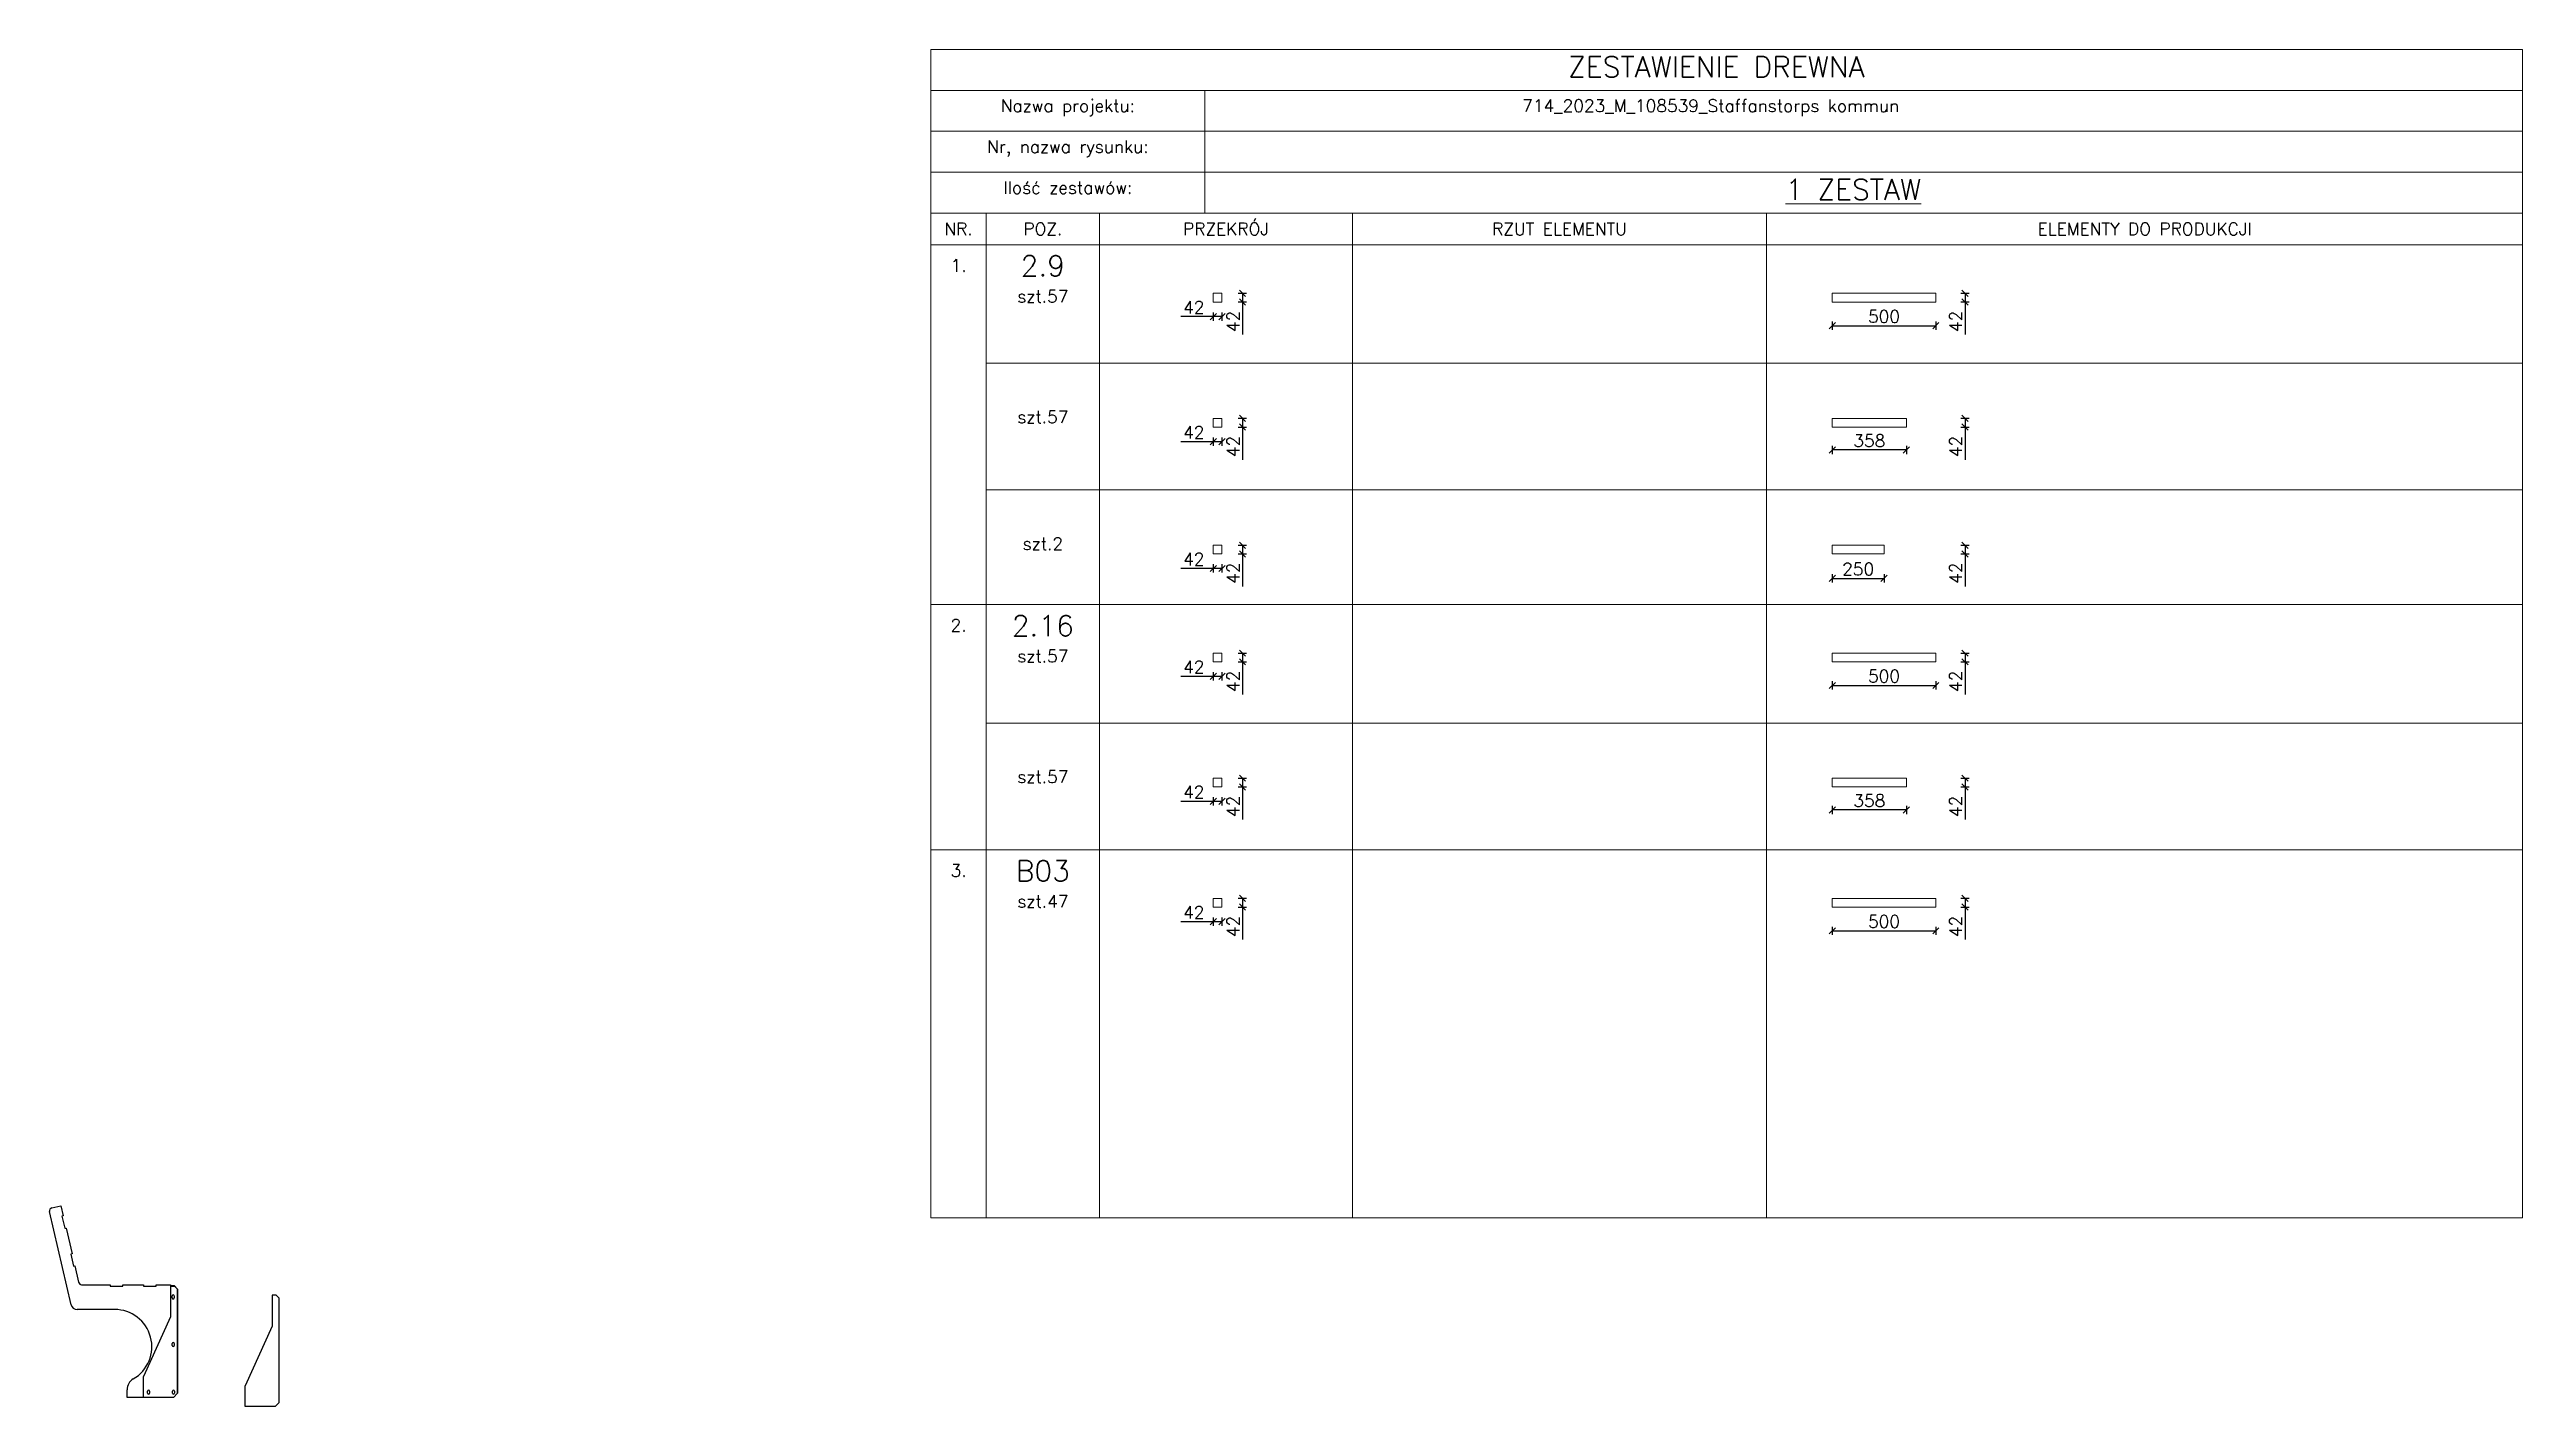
# Model space of a CAD drawing. Header units: millimetres. Extents: x 5046 to 103012, y -15969 to 47766.
# Drawn here: x 65704 to 77646, y 24212 to 30765 of the extents above; entities that cross this region are included whole.
import ezdxf

# ---------------------------------------------------------------- set-up
doc = ezdxf.new("R2010")
doc.units = ezdxf.units.MM
doc.layers.get('0').update_dxf_attribs({"lineweight": 0})
doc.layers.get('Defpoints').update_dxf_attribs({"lineweight": 0})
for name, color, linetype, lineweight in [('DIM', 3, 'Continuous', 0), ('Pomocnicze', 252, 'Continuous', 0), ('TEXT', 2, 'Continuous', 0)]:
    doc.layers.add(name, color=color, linetype=linetype, lineweight=lineweight)
doc.layers.add('Profil główny', color=7, linetype='Continuous')
doc.styles.add('Opisy 1-20', font='simplex.shx', dxfattribs={"height": 100})
doc.styles.add('Skala 1-20', font='simplex.shx', dxfattribs={"height": 60})
doc.dimstyles.new('Skala 1-20', dxfattribs={"dimtxt": 6, "dimasz": 30, "dimexe": 20, "dimexo": 0.625, "dimgap": 15, "dimtad": 1, "dimdec": 0, "dimtxsty": 'Skala 1-20', "dimblk": 'OBLIQUE', "dimcen": 2.5, "dimadec": 0, "dimazin": 0, "dimtfac": 1, "dimtdec": 0, "dimtmove": 0, "dimatfit": 3, "dimldrblk": 'OBLIQUE', "dimfxl": 20, "dimfxlon": 1, "dimarcsym": 0})

# ---------------------------------------------------------------- blocks, each defined once
blk = doc.blocks.new('G$CA3ED2B26')
at = {"layer": 'Profil główny'}
for p, q in [((-34, 538), (-34, 388)), ((-15, 538), (-34, 538)), ((-15, 538), (0, 523)), ((0, 20), (0, 523)), ((-34, 388), (-164, 100)), ((-164, 0), (-164, 100)), ((-20, 0), (-164, 0)), ((-20, 0), (0, 20))]:
    blk.add_line(p, q, dxfattribs=at)
blk = doc.blocks.new('_Oblique')
at = {"color": 0, "linetype": 'ByBlock', "lineweight": -2}
blk.add_line((-0.5, -0.5), (0.5, 0.5), dxfattribs=at)
blk = doc.blocks.new('*D4436')
at = {"layer": 'Defpoints', "color": 0}
for p in [(71366, 29588), (71366, 29546), (71465, 29546)]:
    blk.add_point(p, dxfattribs=at)
at = {"layer": 'DIM', "color": 0, "lineweight": -2}
for p, q in [((71445, 29588), (71485, 29588)), ((71445, 29546), (71485, 29546)), ((71465, 29588), (71465, 29546)), ((71465, 29546), (71465, 29388))]:
    blk.add_line(p, q, dxfattribs=at)
at = {"layer": 'DIM', "color": 0, "linetype": 'ByBlock', "lineweight": -2, "xscale": 30, "yscale": 30, "zscale": 30}
for p, rotation in [((71465, 29588), 90), ((71465, 29546), 270)]:
    blk.add_blockref('_Oblique', p, dxfattribs=dict(at, rotation=rotation))
at = {"layer": 'DIM', "color": 0, "insert": (71420, 29452), "char_height": 60, "attachment_point": 5, "rotation": 90, "style": 'Skala 1-20'}
blk.add_mtext('42', dxfattribs=at)
blk = doc.blocks.new('*D4437')
at = {"layer": 'Defpoints', "color": 0}
for p in [(71324, 29546), (71366, 29546), (71324, 29475)]:
    blk.add_point(p, dxfattribs=at)
at = {"layer": 'DIM', "color": 0, "lineweight": -2}
for p, q in [((71324, 29475), (71167, 29475)), ((71324, 29495), (71324, 29455)), ((71366, 29475), (71324, 29475)), ((71366, 29495), (71366, 29455))]:
    blk.add_line(p, q, dxfattribs=at)
at = {"layer": 'DIM', "color": 0, "linetype": 'ByBlock', "lineweight": -2, "xscale": 30, "yscale": 30, "zscale": 30, "rotation": 180}
blk.add_blockref('_Oblique', (71324, 29475), dxfattribs=at)
at = {"layer": 'DIM', "color": 0, "linetype": 'ByBlock', "lineweight": -2, "xscale": 30, "yscale": 30, "zscale": 30}
blk.add_blockref('_Oblique', (71366, 29475), dxfattribs=at)
at = {"layer": 'DIM', "color": 0, "insert": (71230, 29520), "char_height": 60, "attachment_point": 5, "style": 'Skala 1-20'}
blk.add_mtext('42', dxfattribs=at)
blk = doc.blocks.new('*D4438')
at = {"layer": 'Defpoints', "color": 0}
for p in [(74313, 29546), (74813, 29546), (74813, 29431)]:
    blk.add_point(p, dxfattribs=at)
at = {"layer": 'DIM', "color": 0, "lineweight": -2}
for p, q in [((74313, 29451), (74313, 29411)), ((74313, 29431), (74813, 29431)), ((74813, 29451), (74813, 29411))]:
    blk.add_line(p, q, dxfattribs=at)
at = {"layer": 'DIM', "color": 0, "linetype": 'ByBlock', "lineweight": -2, "xscale": 30, "yscale": 30, "zscale": 30, "rotation": 180}
blk.add_blockref('_Oblique', (74313, 29431), dxfattribs=at)
at = {"layer": 'DIM', "color": 0, "linetype": 'ByBlock', "lineweight": -2, "xscale": 30, "yscale": 30, "zscale": 30}
blk.add_blockref('_Oblique', (74813, 29431), dxfattribs=at)
at = {"layer": 'DIM', "color": 0, "insert": (74563, 29476), "char_height": 60, "attachment_point": 5, "style": 'Skala 1-20'}
blk.add_mtext('500', dxfattribs=at)
blk = doc.blocks.new('*D4439')
at = {"layer": 'Defpoints', "color": 0}
for p in [(74813, 29588), (74813, 29546), (74954, 29546)]:
    blk.add_point(p, dxfattribs=at)
at = {"layer": 'DIM', "color": 0, "lineweight": -2}
for p, q in [((74934, 29588), (74974, 29588)), ((74934, 29546), (74974, 29546)), ((74954, 29588), (74954, 29546)), ((74954, 29546), (74954, 29388))]:
    blk.add_line(p, q, dxfattribs=at)
at = {"layer": 'DIM', "color": 0, "linetype": 'ByBlock', "lineweight": -2, "xscale": 30, "yscale": 30, "zscale": 30}
for p, rotation in [((74954, 29588), 90), ((74954, 29546), 270)]:
    blk.add_blockref('_Oblique', p, dxfattribs=dict(at, rotation=rotation))
at = {"layer": 'DIM', "color": 0, "insert": (74909, 29452), "char_height": 60, "attachment_point": 5, "rotation": 90, "style": 'Skala 1-20'}
blk.add_mtext('42', dxfattribs=at)
blk = doc.blocks.new('*D4446')
at = {"layer": 'Defpoints', "color": 0}
for p in [(71366, 28984), (71366, 28942), (71465, 28942)]:
    blk.add_point(p, dxfattribs=at)
at = {"layer": 'DIM', "color": 0, "lineweight": -2}
for p, q in [((71445, 28984), (71485, 28984)), ((71445, 28942), (71485, 28942)), ((71465, 28984), (71465, 28942)), ((71465, 28942), (71465, 28784))]:
    blk.add_line(p, q, dxfattribs=at)
at = {"layer": 'DIM', "color": 0, "linetype": 'ByBlock', "lineweight": -2, "xscale": 30, "yscale": 30, "zscale": 30}
for p, rotation in [((71465, 28984), 90), ((71465, 28942), 270)]:
    blk.add_blockref('_Oblique', p, dxfattribs=dict(at, rotation=rotation))
at = {"layer": 'DIM', "color": 0, "insert": (71420, 28848), "char_height": 60, "attachment_point": 5, "rotation": 90, "style": 'Skala 1-20'}
blk.add_mtext('42', dxfattribs=at)
blk = doc.blocks.new('*D4447')
at = {"layer": 'Defpoints', "color": 0}
for p in [(71324, 28942), (71366, 28942), (71324, 28871)]:
    blk.add_point(p, dxfattribs=at)
at = {"layer": 'DIM', "color": 0, "lineweight": -2}
for p, q in [((71324, 28871), (71167, 28871)), ((71324, 28891), (71324, 28851)), ((71366, 28871), (71324, 28871)), ((71366, 28891), (71366, 28851))]:
    blk.add_line(p, q, dxfattribs=at)
at = {"layer": 'DIM', "color": 0, "linetype": 'ByBlock', "lineweight": -2, "xscale": 30, "yscale": 30, "zscale": 30, "rotation": 180}
blk.add_blockref('_Oblique', (71324, 28871), dxfattribs=at)
at = {"layer": 'DIM', "color": 0, "linetype": 'ByBlock', "lineweight": -2, "xscale": 30, "yscale": 30, "zscale": 30}
blk.add_blockref('_Oblique', (71366, 28871), dxfattribs=at)
at = {"layer": 'DIM', "color": 0, "insert": (71230, 28916), "char_height": 60, "attachment_point": 5, "style": 'Skala 1-20'}
blk.add_mtext('42', dxfattribs=at)
blk = doc.blocks.new('*D4449')
at = {"layer": 'Defpoints', "color": 0}
for p in [(74313, 28942), (74671, 28942), (74313, 28831)]:
    blk.add_point(p, dxfattribs=at)
at = {"layer": 'DIM', "color": 0, "lineweight": -2}
for p, q in [((74313, 28851), (74313, 28811)), ((74671, 28831), (74313, 28831)), ((74671, 28851), (74671, 28811))]:
    blk.add_line(p, q, dxfattribs=at)
at = {"layer": 'DIM', "color": 0, "linetype": 'ByBlock', "lineweight": -2, "xscale": 30, "yscale": 30, "zscale": 30, "rotation": 180}
blk.add_blockref('_Oblique', (74313, 28831), dxfattribs=at)
at = {"layer": 'DIM', "color": 0, "linetype": 'ByBlock', "lineweight": -2, "xscale": 30, "yscale": 30, "zscale": 30}
blk.add_blockref('_Oblique', (74671, 28831), dxfattribs=at)
at = {"layer": 'DIM', "color": 0, "insert": (74492, 28876), "char_height": 60, "attachment_point": 5, "style": 'Skala 1-20'}
blk.add_mtext('358', dxfattribs=at)
blk = doc.blocks.new('*D4450')
at = {"layer": 'Defpoints', "color": 0}
for p in [(74671, 28984), (74671, 28942), (74954, 28942)]:
    blk.add_point(p, dxfattribs=at)
at = {"layer": 'DIM', "color": 0, "lineweight": -2}
for p, q in [((74934, 28984), (74974, 28984)), ((74934, 28942), (74974, 28942)), ((74954, 28984), (74954, 28942)), ((74954, 28942), (74954, 28784))]:
    blk.add_line(p, q, dxfattribs=at)
at = {"layer": 'DIM', "color": 0, "linetype": 'ByBlock', "lineweight": -2, "xscale": 30, "yscale": 30, "zscale": 30}
for p, rotation in [((74954, 28984), 90), ((74954, 28942), 270)]:
    blk.add_blockref('_Oblique', p, dxfattribs=dict(at, rotation=rotation))
at = {"layer": 'DIM', "color": 0, "insert": (74909, 28848), "char_height": 60, "attachment_point": 5, "rotation": 90, "style": 'Skala 1-20'}
blk.add_mtext('42', dxfattribs=at)
blk = doc.blocks.new('*D4456')
at = {"layer": 'Defpoints', "color": 0}
for p in [(71366, 28371), (71366, 28329), (71465, 28329)]:
    blk.add_point(p, dxfattribs=at)
at = {"layer": 'DIM', "color": 0, "lineweight": -2}
for p, q in [((71445, 28371), (71485, 28371)), ((71445, 28329), (71485, 28329)), ((71465, 28371), (71465, 28329)), ((71465, 28329), (71465, 28172))]:
    blk.add_line(p, q, dxfattribs=at)
at = {"layer": 'DIM', "color": 0, "linetype": 'ByBlock', "lineweight": -2, "xscale": 30, "yscale": 30, "zscale": 30}
for p, rotation in [((71465, 28371), 90), ((71465, 28329), 270)]:
    blk.add_blockref('_Oblique', p, dxfattribs=dict(at, rotation=rotation))
at = {"layer": 'DIM', "color": 0, "insert": (71420, 28236), "char_height": 60, "attachment_point": 5, "rotation": 90, "style": 'Skala 1-20'}
blk.add_mtext('42', dxfattribs=at)
blk = doc.blocks.new('*D4457')
at = {"layer": 'Defpoints', "color": 0}
for p in [(71324, 28329), (71366, 28329), (71324, 28259)]:
    blk.add_point(p, dxfattribs=at)
at = {"layer": 'DIM', "color": 0, "lineweight": -2}
for p, q in [((71324, 28259), (71167, 28259)), ((71324, 28279), (71324, 28239)), ((71366, 28259), (71324, 28259)), ((71366, 28279), (71366, 28239))]:
    blk.add_line(p, q, dxfattribs=at)
at = {"layer": 'DIM', "color": 0, "linetype": 'ByBlock', "lineweight": -2, "xscale": 30, "yscale": 30, "zscale": 30, "rotation": 180}
blk.add_blockref('_Oblique', (71324, 28259), dxfattribs=at)
at = {"layer": 'DIM', "color": 0, "linetype": 'ByBlock', "lineweight": -2, "xscale": 30, "yscale": 30, "zscale": 30}
blk.add_blockref('_Oblique', (71366, 28259), dxfattribs=at)
at = {"layer": 'DIM', "color": 0, "insert": (71230, 28304), "char_height": 60, "attachment_point": 5, "style": 'Skala 1-20'}
blk.add_mtext('42', dxfattribs=at)
blk = doc.blocks.new('*D4458')
at = {"layer": 'Defpoints', "color": 0}
for p in [(74313, 28329), (74563, 28329), (74563, 28211)]:
    blk.add_point(p, dxfattribs=at)
at = {"layer": 'DIM', "color": 0, "lineweight": -2}
for p, q in [((74313, 28231), (74313, 28191)), ((74313, 28211), (74563, 28211)), ((74563, 28231), (74563, 28191))]:
    blk.add_line(p, q, dxfattribs=at)
at = {"layer": 'DIM', "color": 0, "linetype": 'ByBlock', "lineweight": -2, "xscale": 30, "yscale": 30, "zscale": 30, "rotation": 180}
blk.add_blockref('_Oblique', (74313, 28211), dxfattribs=at)
at = {"layer": 'DIM', "color": 0, "linetype": 'ByBlock', "lineweight": -2, "xscale": 30, "yscale": 30, "zscale": 30}
blk.add_blockref('_Oblique', (74563, 28211), dxfattribs=at)
at = {"layer": 'DIM', "color": 0, "insert": (74438, 28256), "char_height": 60, "attachment_point": 5, "style": 'Skala 1-20'}
blk.add_mtext('250', dxfattribs=at)
blk = doc.blocks.new('*D4459')
at = {"layer": 'Defpoints', "color": 0}
for p in [(74563, 28371), (74563, 28329), (74954, 28329)]:
    blk.add_point(p, dxfattribs=at)
at = {"layer": 'DIM', "color": 0, "lineweight": -2}
for p, q in [((74934, 28371), (74974, 28371)), ((74934, 28329), (74974, 28329)), ((74954, 28371), (74954, 28329)), ((74954, 28329), (74954, 28172))]:
    blk.add_line(p, q, dxfattribs=at)
at = {"layer": 'DIM', "color": 0, "linetype": 'ByBlock', "lineweight": -2, "xscale": 30, "yscale": 30, "zscale": 30}
for p, rotation in [((74954, 28371), 90), ((74954, 28329), 270)]:
    blk.add_blockref('_Oblique', p, dxfattribs=dict(at, rotation=rotation))
at = {"layer": 'DIM', "color": 0, "insert": (74909, 28236), "char_height": 60, "attachment_point": 5, "rotation": 90, "style": 'Skala 1-20'}
blk.add_mtext('42', dxfattribs=at)
blk = doc.blocks.new('*D4480')
at = {"layer": 'Defpoints', "color": 0}
for p in [(71366, 27850), (71366, 27808), (71465, 27808)]:
    blk.add_point(p, dxfattribs=at)
at = {"layer": 'DIM', "color": 0, "lineweight": -2}
for p, q in [((71445, 27850), (71485, 27850)), ((71465, 27850), (71465, 27808)), ((71445, 27808), (71485, 27808)), ((71465, 27808), (71465, 27651))]:
    blk.add_line(p, q, dxfattribs=at)
at = {"layer": 'DIM', "color": 0, "linetype": 'ByBlock', "lineweight": -2, "xscale": 30, "yscale": 30, "zscale": 30}
for p, rotation in [((71465, 27850), 90), ((71465, 27808), 270)]:
    blk.add_blockref('_Oblique', p, dxfattribs=dict(at, rotation=rotation))
at = {"layer": 'DIM', "color": 0, "insert": (71420, 27714), "char_height": 60, "attachment_point": 5, "rotation": 90, "style": 'Skala 1-20'}
blk.add_mtext('42', dxfattribs=at)
blk = doc.blocks.new('*D4481')
at = {"layer": 'Defpoints', "color": 0}
for p in [(71324, 27808), (71324, 27738), (71366, 27808)]:
    blk.add_point(p, dxfattribs=at)
at = {"layer": 'DIM', "color": 0, "lineweight": -2}
for p, q in [((71324, 27738), (71167, 27738)), ((71324, 27758), (71324, 27718)), ((71366, 27738), (71324, 27738)), ((71366, 27758), (71366, 27718))]:
    blk.add_line(p, q, dxfattribs=at)
at = {"layer": 'DIM', "color": 0, "linetype": 'ByBlock', "lineweight": -2, "xscale": 30, "yscale": 30, "zscale": 30, "rotation": 180}
blk.add_blockref('_Oblique', (71324, 27738), dxfattribs=at)
at = {"layer": 'DIM', "color": 0, "linetype": 'ByBlock', "lineweight": -2, "xscale": 30, "yscale": 30, "zscale": 30}
blk.add_blockref('_Oblique', (71366, 27738), dxfattribs=at)
at = {"layer": 'DIM', "color": 0, "insert": (71230, 27783), "char_height": 60, "attachment_point": 5, "style": 'Skala 1-20'}
blk.add_mtext('42', dxfattribs=at)
blk = doc.blocks.new('*D4482')
at = {"layer": 'Defpoints', "color": 0}
for p in [(74313, 27808), (74813, 27808), (74813, 27694)]:
    blk.add_point(p, dxfattribs=at)
at = {"layer": 'DIM', "color": 0, "lineweight": -2}
for p, q in [((74313, 27714), (74313, 27674)), ((74813, 27714), (74813, 27674)), ((74313, 27694), (74813, 27694))]:
    blk.add_line(p, q, dxfattribs=at)
at = {"layer": 'DIM', "color": 0, "linetype": 'ByBlock', "lineweight": -2, "xscale": 30, "yscale": 30, "zscale": 30, "rotation": 180}
blk.add_blockref('_Oblique', (74313, 27694), dxfattribs=at)
at = {"layer": 'DIM', "color": 0, "linetype": 'ByBlock', "lineweight": -2, "xscale": 30, "yscale": 30, "zscale": 30}
blk.add_blockref('_Oblique', (74813, 27694), dxfattribs=at)
at = {"layer": 'DIM', "color": 0, "insert": (74563, 27739), "char_height": 60, "attachment_point": 5, "style": 'Skala 1-20'}
blk.add_mtext('500', dxfattribs=at)
blk = doc.blocks.new('*D4483')
at = {"layer": 'Defpoints', "color": 0}
for p in [(74813, 27850), (74813, 27808), (74954, 27808)]:
    blk.add_point(p, dxfattribs=at)
at = {"layer": 'DIM', "color": 0, "lineweight": -2}
for p, q in [((74934, 27850), (74974, 27850)), ((74954, 27850), (74954, 27808)), ((74934, 27808), (74974, 27808)), ((74954, 27808), (74954, 27651))]:
    blk.add_line(p, q, dxfattribs=at)
at = {"layer": 'DIM', "color": 0, "linetype": 'ByBlock', "lineweight": -2, "xscale": 30, "yscale": 30, "zscale": 30}
for p, rotation in [((74954, 27850), 90), ((74954, 27808), 270)]:
    blk.add_blockref('_Oblique', p, dxfattribs=dict(at, rotation=rotation))
at = {"layer": 'DIM', "color": 0, "insert": (74909, 27714), "char_height": 60, "attachment_point": 5, "rotation": 90, "style": 'Skala 1-20'}
blk.add_mtext('42', dxfattribs=at)
blk = doc.blocks.new('*D4484')
at = {"layer": 'Defpoints', "color": 0}
for p in [(71366, 27246), (71366, 27204), (71465, 27204)]:
    blk.add_point(p, dxfattribs=at)
at = {"layer": 'DIM', "color": 0, "lineweight": -2}
for p, q in [((71445, 27246), (71485, 27246)), ((71465, 27246), (71465, 27204)), ((71445, 27204), (71485, 27204)), ((71465, 27204), (71465, 27047))]:
    blk.add_line(p, q, dxfattribs=at)
at = {"layer": 'DIM', "color": 0, "linetype": 'ByBlock', "lineweight": -2, "xscale": 30, "yscale": 30, "zscale": 30}
for p, rotation in [((71465, 27246), 90), ((71465, 27204), 270)]:
    blk.add_blockref('_Oblique', p, dxfattribs=dict(at, rotation=rotation))
at = {"layer": 'DIM', "color": 0, "insert": (71420, 27110), "char_height": 60, "attachment_point": 5, "rotation": 90, "style": 'Skala 1-20'}
blk.add_mtext('42', dxfattribs=at)
blk = doc.blocks.new('*D4485')
at = {"layer": 'Defpoints', "color": 0}
for p in [(71324, 27204), (71324, 27134), (71366, 27204)]:
    blk.add_point(p, dxfattribs=at)
at = {"layer": 'DIM', "color": 0, "lineweight": -2}
for p, q in [((71324, 27134), (71167, 27134)), ((71324, 27154), (71324, 27114)), ((71366, 27134), (71324, 27134)), ((71366, 27154), (71366, 27114))]:
    blk.add_line(p, q, dxfattribs=at)
at = {"layer": 'DIM', "color": 0, "linetype": 'ByBlock', "lineweight": -2, "xscale": 30, "yscale": 30, "zscale": 30, "rotation": 180}
blk.add_blockref('_Oblique', (71324, 27134), dxfattribs=at)
at = {"layer": 'DIM', "color": 0, "linetype": 'ByBlock', "lineweight": -2, "xscale": 30, "yscale": 30, "zscale": 30}
blk.add_blockref('_Oblique', (71366, 27134), dxfattribs=at)
at = {"layer": 'DIM', "color": 0, "insert": (71230, 27179), "char_height": 60, "attachment_point": 5, "style": 'Skala 1-20'}
blk.add_mtext('42', dxfattribs=at)
blk = doc.blocks.new('*D4486')
at = {"layer": 'Defpoints', "color": 0}
for p in [(74313, 27204), (74671, 27204), (74313, 27093)]:
    blk.add_point(p, dxfattribs=at)
at = {"layer": 'DIM', "color": 0, "lineweight": -2}
for p, q in [((74313, 27113), (74313, 27073)), ((74671, 27113), (74671, 27073)), ((74671, 27093), (74313, 27093))]:
    blk.add_line(p, q, dxfattribs=at)
at = {"layer": 'DIM', "color": 0, "linetype": 'ByBlock', "lineweight": -2, "xscale": 30, "yscale": 30, "zscale": 30, "rotation": 180}
blk.add_blockref('_Oblique', (74313, 27093), dxfattribs=at)
at = {"layer": 'DIM', "color": 0, "linetype": 'ByBlock', "lineweight": -2, "xscale": 30, "yscale": 30, "zscale": 30}
blk.add_blockref('_Oblique', (74671, 27093), dxfattribs=at)
at = {"layer": 'DIM', "color": 0, "insert": (74492, 27138), "char_height": 60, "attachment_point": 5, "style": 'Skala 1-20'}
blk.add_mtext('358', dxfattribs=at)
blk = doc.blocks.new('*D4487')
at = {"layer": 'Defpoints', "color": 0}
for p in [(74671, 27246), (74671, 27204), (74954, 27204)]:
    blk.add_point(p, dxfattribs=at)
at = {"layer": 'DIM', "color": 0, "lineweight": -2}
for p, q in [((74934, 27246), (74974, 27246)), ((74954, 27246), (74954, 27204)), ((74934, 27204), (74974, 27204)), ((74954, 27204), (74954, 27047))]:
    blk.add_line(p, q, dxfattribs=at)
at = {"layer": 'DIM', "color": 0, "linetype": 'ByBlock', "lineweight": -2, "xscale": 30, "yscale": 30, "zscale": 30}
for p, rotation in [((74954, 27246), 90), ((74954, 27204), 270)]:
    blk.add_blockref('_Oblique', p, dxfattribs=dict(at, rotation=rotation))
at = {"layer": 'DIM', "color": 0, "insert": (74909, 27110), "char_height": 60, "attachment_point": 5, "rotation": 90, "style": 'Skala 1-20'}
blk.add_mtext('42', dxfattribs=at)
blk = doc.blocks.new('*D4498')
at = {"layer": 'Defpoints', "color": 0}
for p in [(71366, 26666), (71366, 26624), (71465, 26624)]:
    blk.add_point(p, dxfattribs=at)
at = {"layer": 'DIM', "color": 0, "lineweight": -2}
for p, q in [((71445, 26666), (71485, 26666)), ((71465, 26666), (71465, 26624)), ((71445, 26624), (71485, 26624)), ((71465, 26624), (71465, 26467))]:
    blk.add_line(p, q, dxfattribs=at)
at = {"layer": 'DIM', "color": 0, "linetype": 'ByBlock', "lineweight": -2, "xscale": 30, "yscale": 30, "zscale": 30}
for p, rotation in [((71465, 26666), 90), ((71465, 26624), 270)]:
    blk.add_blockref('_Oblique', p, dxfattribs=dict(at, rotation=rotation))
at = {"layer": 'DIM', "color": 0, "insert": (71420, 26530), "char_height": 60, "attachment_point": 5, "rotation": 90, "style": 'Skala 1-20'}
blk.add_mtext('42', dxfattribs=at)
blk = doc.blocks.new('*D4499')
at = {"layer": 'Defpoints', "color": 0}
for p in [(71324, 26624), (71324, 26553), (71366, 26624)]:
    blk.add_point(p, dxfattribs=at)
at = {"layer": 'DIM', "color": 0, "lineweight": -2}
for p, q in [((71324, 26553), (71167, 26553)), ((71324, 26573), (71324, 26533)), ((71366, 26553), (71324, 26553)), ((71366, 26573), (71366, 26533))]:
    blk.add_line(p, q, dxfattribs=at)
at = {"layer": 'DIM', "color": 0, "linetype": 'ByBlock', "lineweight": -2, "xscale": 30, "yscale": 30, "zscale": 30, "rotation": 180}
blk.add_blockref('_Oblique', (71324, 26553), dxfattribs=at)
at = {"layer": 'DIM', "color": 0, "linetype": 'ByBlock', "lineweight": -2, "xscale": 30, "yscale": 30, "zscale": 30}
blk.add_blockref('_Oblique', (71366, 26553), dxfattribs=at)
at = {"layer": 'DIM', "color": 0, "insert": (71230, 26598), "char_height": 60, "attachment_point": 5, "style": 'Skala 1-20'}
blk.add_mtext('42', dxfattribs=at)
blk = doc.blocks.new('*D4500')
at = {"layer": 'Defpoints', "color": 0}
for p in [(74313, 26624), (74813, 26624), (74813, 26509)]:
    blk.add_point(p, dxfattribs=at)
at = {"layer": 'DIM', "color": 0, "lineweight": -2}
for p, q in [((74313, 26529), (74313, 26489)), ((74813, 26529), (74813, 26489)), ((74313, 26509), (74813, 26509))]:
    blk.add_line(p, q, dxfattribs=at)
at = {"layer": 'DIM', "color": 0, "linetype": 'ByBlock', "lineweight": -2, "xscale": 30, "yscale": 30, "zscale": 30, "rotation": 180}
blk.add_blockref('_Oblique', (74313, 26509), dxfattribs=at)
at = {"layer": 'DIM', "color": 0, "linetype": 'ByBlock', "lineweight": -2, "xscale": 30, "yscale": 30, "zscale": 30}
blk.add_blockref('_Oblique', (74813, 26509), dxfattribs=at)
at = {"layer": 'DIM', "color": 0, "insert": (74563, 26554), "char_height": 60, "attachment_point": 5, "style": 'Skala 1-20'}
blk.add_mtext('500', dxfattribs=at)
blk = doc.blocks.new('*D4501')
at = {"layer": 'Defpoints', "color": 0}
for p in [(74813, 26666), (74813, 26624), (74954, 26624)]:
    blk.add_point(p, dxfattribs=at)
at = {"layer": 'DIM', "color": 0, "lineweight": -2}
for p, q in [((74934, 26666), (74974, 26666)), ((74954, 26666), (74954, 26624)), ((74934, 26624), (74974, 26624)), ((74954, 26624), (74954, 26467))]:
    blk.add_line(p, q, dxfattribs=at)
at = {"layer": 'DIM', "color": 0, "linetype": 'ByBlock', "lineweight": -2, "xscale": 30, "yscale": 30, "zscale": 30}
for p, rotation in [((74954, 26666), 90), ((74954, 26624), 270)]:
    blk.add_blockref('_Oblique', p, dxfattribs=dict(at, rotation=rotation))
at = {"layer": 'DIM', "color": 0, "insert": (74909, 26530), "char_height": 60, "attachment_point": 5, "rotation": 90, "style": 'Skala 1-20'}
blk.add_mtext('42', dxfattribs=at)

msp = doc.modelspace()

# ---------------------------------------------------------------- linework, layer by layer
at = {"color": 7, "linetype": 'Continuous', "lineweight": 25}
for p, q in [((65808.6, 24703.6), (65704.9, 25153)), ((65716.1, 25171), (65760, 25181.1)), ((65760, 25181.1), (65771.2, 25132.4)), ((65771.2, 25132.4), (65764.9, 25130.9)), ((65764.9, 25130.9), (65778.4, 25072.5)), ((65778.4, 25072.5), (65784.7, 25073.9)), ((65784.7, 25073.9), (65813.5, 24949.2)), ((65813.5, 24949.2), (65807.2, 24947.8)), ((65807.2, 24947.8), (65820.7, 24889.3)), ((65820.7, 24889.3), (65827, 24890.8)), ((65827, 24890.8), (65845.2, 24811.9)), ((65859.8, 24800.3), (65998.2, 24800.3)), ((65998.2, 24800.3), (65998.2, 24793.8)), ((65998.2, 24793.8), (66058.7, 24793.8)), ((66058.7, 24800.3), (66158.7, 24800.3)), ((66058.7, 24793.8), (66058.7, 24800.3)), ((66158.7, 24800.3), (66158.7, 24793.8)), ((66158.7, 24793.8), (66219.2, 24793.8)), ((66219.2, 24800.3), (66288.2, 24800.3)), ((66219.2, 24793.8), (66219.2, 24800.3)), ((66288.2, 24800.3), (66288.2, 24793.8)), ((66288.2, 24793.8), (66308.2, 24793.8)), ((66296.6, 24736.3), (66296.6, 24746.3)), ((66306.6, 24746.3), (66306.6, 24736.3)), ((66308.2, 24793.8), (66323.2, 24778.8)), ((66323.2, 24778.8), (66323.2, 24276.3)), ((66019.2, 24680.3), (65837.9, 24680.3)), ((66297.4, 24506.3), (66297.4, 24516.3)), ((66307.4, 24516.3), (66307.4, 24506.3)), ((66079.2, 24256.3), (66079.2, 24293.2)), ((66303.2, 24256.3), (66079.2, 24256.3)), ((66178.2, 24276.3), (66178.2, 24286.3)), ((66188.2, 24286.3), (66188.2, 24276.3)), ((66298.2, 24276.3), (66298.2, 24286.3)), ((66323.2, 24276.3), (66303.2, 24256.3)), ((66308.2, 24286.3), (66308.2, 24276.3))]:
    msp.add_line(p, q, dxfattribs=at)
for points in [[(71323.7, 29587.6), (71365.7, 29587.6), (71365.7, 29545.6), (71323.7, 29545.6)], [(74313.2, 29587.6), (74813.2, 29587.6), (74813.2, 29545.6), (74313.2, 29545.6)], [(71323.7, 28983.5), (71365.7, 28983.5), (71365.7, 28941.5), (71323.7, 28941.5)], [(74313.2, 28983.5), (74671.2, 28983.5), (74671.2, 28941.5), (74313.2, 28941.5)], [(71323.7, 28371.3), (71365.7, 28371.3), (71365.7, 28329.3), (71323.7, 28329.3)], [(74313.2, 28371.3), (74563.2, 28371.3), (74563.2, 28329.3), (74313.2, 28329.3)], [(71323.7, 27850), (71365.7, 27850), (71365.7, 27808), (71323.7, 27808)], [(74313.2, 27850), (74813.2, 27850), (74813.2, 27808), (74313.2, 27808)], [(71323.7, 27245.9), (71365.7, 27245.9), (71365.7, 27203.9), (71323.7, 27203.9)], [(74313.2, 27245.9), (74671.2, 27245.9), (74671.2, 27203.9), (74313.2, 27203.9)], [(71323.7, 26665.8), (71365.7, 26665.8), (71365.7, 26623.8), (71323.7, 26623.8)], [(74313.2, 26665.8), (74813.2, 26665.8), (74813.2, 26623.8), (74313.2, 26623.8)]]:
    msp.add_lwpolyline(points, close=True)
for centre, radius, start, end in [((65719.5, 25156.4), 15, 103, 193), ((65859.8, 24815.3), 15, 193, 270), ((66301.6, 24746.3), 5, 0, 180), ((66301.6, 24736.3), 5, 180, 0), ((65837.9, 24710.3), 30, 193, 270), ((66019.2, 24500.7), 179.7, 300.04727, 90), ((66302.4, 24516.3), 5, 0, 180), ((66302.4, 24506.3), 5, 180, 0), ((66139.2, 24293.2), 60, 120.04727, 180), ((66183.2, 24286.3), 5, 0, 180), ((66183.2, 24276.3), 5, 180, 0), ((66303.2, 24286.3), 5, 0, 180), ((66303.2, 24276.3), 5, 180, 0)]:
    msp.add_arc(centre, radius, start, end, dxfattribs=at)
at = {"layer": 'Pomocnicze'}
for p, q in [((77646, 30567.6), (69960.6, 30567.6)), ((71283.5, 30567.6), (71283.5, 29974.7)), ((77646, 30369.9), (69960.6, 30369.9)), ((77646, 30172.3), (69960.6, 30172.3)), ((77646, 29974.7), (69960.6, 29974.7)), ((70228.1, 29974.7), (70228.1, 25123.8)), ((70774.3, 29974.7), (70774.3, 25123.8)), ((71996, 29974.7), (71996, 25123.8)), ((73996, 29974.7), (73996, 25123.8)), ((77646, 29822.2), (69960.6, 29822.2)), ((77646, 29250.2), (70228.1, 29250.2)), ((77646, 28638), (70228.1, 28638)), ((77646, 28084.7), (69960.6, 28084.7)), ((77646, 27512.6), (70228.1, 27512.6)), ((77646, 26900.4), (69960.6, 26900.4))]:
    msp.add_line(p, q, dxfattribs=at)
msp.add_lwpolyline([(69960.6, 30765.2), (69960.6, 25123.8), (77646, 25123.8), (77646, 30765.2)], close=True, dxfattribs=at)
at = {"layer": 'Profil główny'}
for p, q in [((66780.1, 24749.8), (66780.1, 24599.8)), ((66799.1, 24749.8), (66780.1, 24749.8)), ((66799.1, 24749.8), (66814.1, 24734.8)), ((66814.1, 24231.8), (66814.1, 24734.8)), ((66780.1, 24599.8), (66650.1, 24311.8)), ((66650.1, 24211.8), (66650.1, 24311.8)), ((66794.1, 24211.8), (66650.1, 24211.8)), ((66794.1, 24211.8), (66814.1, 24231.8))]:
    msp.add_line(p, q, dxfattribs=at)

# ---------------------------------------------------------------- block references
msp.add_blockref('G$CA3ED2B26', (66323.2, 24256.3))

# ---------------------------------------------------------------- texts
at = {"layer": 'TEXT', "attachment_point": 1}
for s, insert, char_height, width, style in [('\\pxqc;ZESTAWIENIE DREWNA', (69960.6, 30731.1), 100, 7585.376, 'Opisy 1-20'), ('\\pxqc;Nazwa projektu:', (69960.6, 30523.4), 60, 1322.832, 'Skala 1-20'), ('\\pxqc;714_2023_M_108539_Staffanstorps kommun', (71283.5, 30523.4), 60, 4884.84, 'Skala 1-20'), ('\\pxqc;Nr, nazwa rysunku:', (69960.6, 30325.8), 60, 1322.832, 'Skala 1-20'), ('\\pxqc;Ilość zestawów:', (69960.6, 30128.2), 60, 1322.832, 'Skala 1-20'), ('\\pxqc;NR.', (69960.6, 29928.5), 60, 267.428, 'Skala 1-20'), ('\\pxqc;POZ.', (70228.1, 29928.5), 60, 546.27, 'Skala 1-20'), ('\\pxqc;PRZEKRÓJ', (70774.3, 29928.5), 60, 1221.678, 'Skala 1-20'), ('\\pxqc;RZUT ELEMENTU', (71996, 29928.5), 60, 2000, 'Skala 1-20'), ('\\pxqc;ELEMENTY DO PRODUKCJI', (73996, 29928.5), 60, 3650, 'Skala 1-20'), ('\\pxqc;1.', (69960.6, 29752.1), 60, 267.428, 'Skala 1-20'), ('\\pxqc;2.9\\P{\\H0.6x;szt.57}', (70228.1, 29770.1), 100, 546.27, 'Opisy 1-20'), ('\\pxqc;\\P{\\H0.6x;szt.57}', (70228.1, 29187.3), 100, 546.27, 'Opisy 1-20'), ('\\pxqc;\\P{\\H0.6x;szt.2}', (70228.1, 28575.1), 100, 546.27, 'Opisy 1-20'), ('\\pxqc;2.', (69960.6, 28014.5), 60, 267.428, 'Skala 1-20'), ('\\pxqc;2.16\\P{\\H0.6x;szt.57}', (70228.1, 28032.5), 100, 546.27, 'Opisy 1-20'), ('\\pxqc;\\P{\\H0.6x;szt.57}', (70228.1, 27449.7), 100, 546.27, 'Opisy 1-20'), ('\\pxqc;3.', (69960.6, 26830.3), 60, 267.428, 'Skala 1-20'), ('\\pxqc;B03\\P{\\H0.6x;szt.47}', (70228.1, 26848.2), 100, 546.27, 'Opisy 1-20')]:
    msp.add_mtext(s, dxfattribs=dict(at, insert=insert, char_height=char_height, width=width, style=style))
at = {"layer": 'TEXT', "color": 1, "insert": (71283.5, 30139), "char_height": 100, "width": 6262.544, "attachment_point": 1, "style": 'Opisy 1-20'}
msp.add_mtext('\\pxqc;{\\L1 ZESTAW}', dxfattribs=at)

# ---------------------------------------------------------------- dimensions: what is measured, and where the dimension line sits
at = {"layer": 'DIM'}
for base, p1, p2, picture, middle in [((71323.7, 29475.3), (71365.7, 29545.6), (71323.7, 29545.6), '*D4437', (71230.1, 29520.3)), ((74813.2, 29431.3), (74313.2, 29545.6), (74813.2, 29545.6), '*D4438', (74563.2, 29476.3)), ((71323.7, 28871.2), (71365.7, 28941.5), (71323.7, 28941.5), '*D4447', (71230.1, 28916.2)), ((74313.2, 28830.9), (74671.2, 28941.5), (74313.2, 28941.5), '*D4449', (74492.2, 28875.9)), ((71323.7, 28259), (71365.7, 28329.3), (71323.7, 28329.3), '*D4457', (71230.1, 28304)), ((74563.2, 28211.5), (74313.2, 28329.3), (74563.2, 28329.3), '*D4458', (74438.2, 28256.5)), ((71323.7, 27737.7), (71365.7, 27808), (71323.7, 27808), '*D4481', (71230.1, 27782.7)), ((74813.2, 27693.7), (74313.2, 27808), (74813.2, 27808), '*D4482', (74563.2, 27738.7)), ((71323.7, 27133.6), (71365.7, 27203.9), (71323.7, 27203.9), '*D4485', (71230.1, 27178.6)), ((74313.2, 27093.3), (74671.2, 27203.9), (74313.2, 27203.9), '*D4486', (74492.2, 27138.3)), ((71323.7, 26553.5), (71365.7, 26623.8), (71323.7, 26623.8), '*D4499', (71230.1, 26598.5)), ((74813.2, 26509.4), (74313.2, 26623.8), (74813.2, 26623.8), '*D4500', (74563.2, 26554.4))]:
    dim = msp.add_linear_dim(base=base, p1=p1, p2=p2, dimstyle='Skala 1-20', dxfattribs=at)
    dim.commit()
    dim.dimension.update_dxf_attribs({"geometry": picture, "text_midpoint": middle})
for base, p1, p2, picture, middle in [((71465.4, 29545.6), (71365.7, 29587.6), (71365.7, 29545.6), '*D4436', (71420.4, 29452.1)), ((74953.8, 29545.6), (74813.2, 29587.6), (74813.2, 29545.6), '*D4439', (74908.8, 29452.1)), ((71465.4, 28941.5), (71365.7, 28983.5), (71365.7, 28941.5), '*D4446', (71420.4, 28847.9)), ((74953.8, 28941.5), (74671.2, 28983.5), (74671.2, 28941.5), '*D4450', (74908.8, 28847.9)), ((71465.4, 28329.3), (71365.7, 28371.3), (71365.7, 28329.3), '*D4456', (71420.4, 28235.7)), ((74953.8, 28329.3), (74563.2, 28371.3), (74563.2, 28329.3), '*D4459', (74908.8, 28235.7)), ((71465.4, 27808), (71365.7, 27850), (71365.7, 27808), '*D4480', (71420.4, 27714.5)), ((74953.8, 27808), (74813.2, 27850), (74813.2, 27808), '*D4483', (74908.8, 27714.5)), ((71465.4, 27203.9), (71365.7, 27245.9), (71365.7, 27203.9), '*D4484', (71420.4, 27110.4)), ((74953.8, 27203.9), (74671.2, 27245.9), (74671.2, 27203.9), '*D4487', (74908.8, 27110.4)), ((71465.4, 26623.8), (71365.7, 26665.8), (71365.7, 26623.8), '*D4498', (71420.4, 26530.2)), ((74953.8, 26623.8), (74813.2, 26665.8), (74813.2, 26623.8), '*D4501', (74908.8, 26530.2))]:
    dim = msp.add_linear_dim(base=base, p1=p1, p2=p2, angle=90, dimstyle='Skala 1-20', dxfattribs=at)
    dim.commit()
    dim.dimension.update_dxf_attribs({"geometry": picture, "text_midpoint": middle})

doc.saveas('drawing.dxf')
